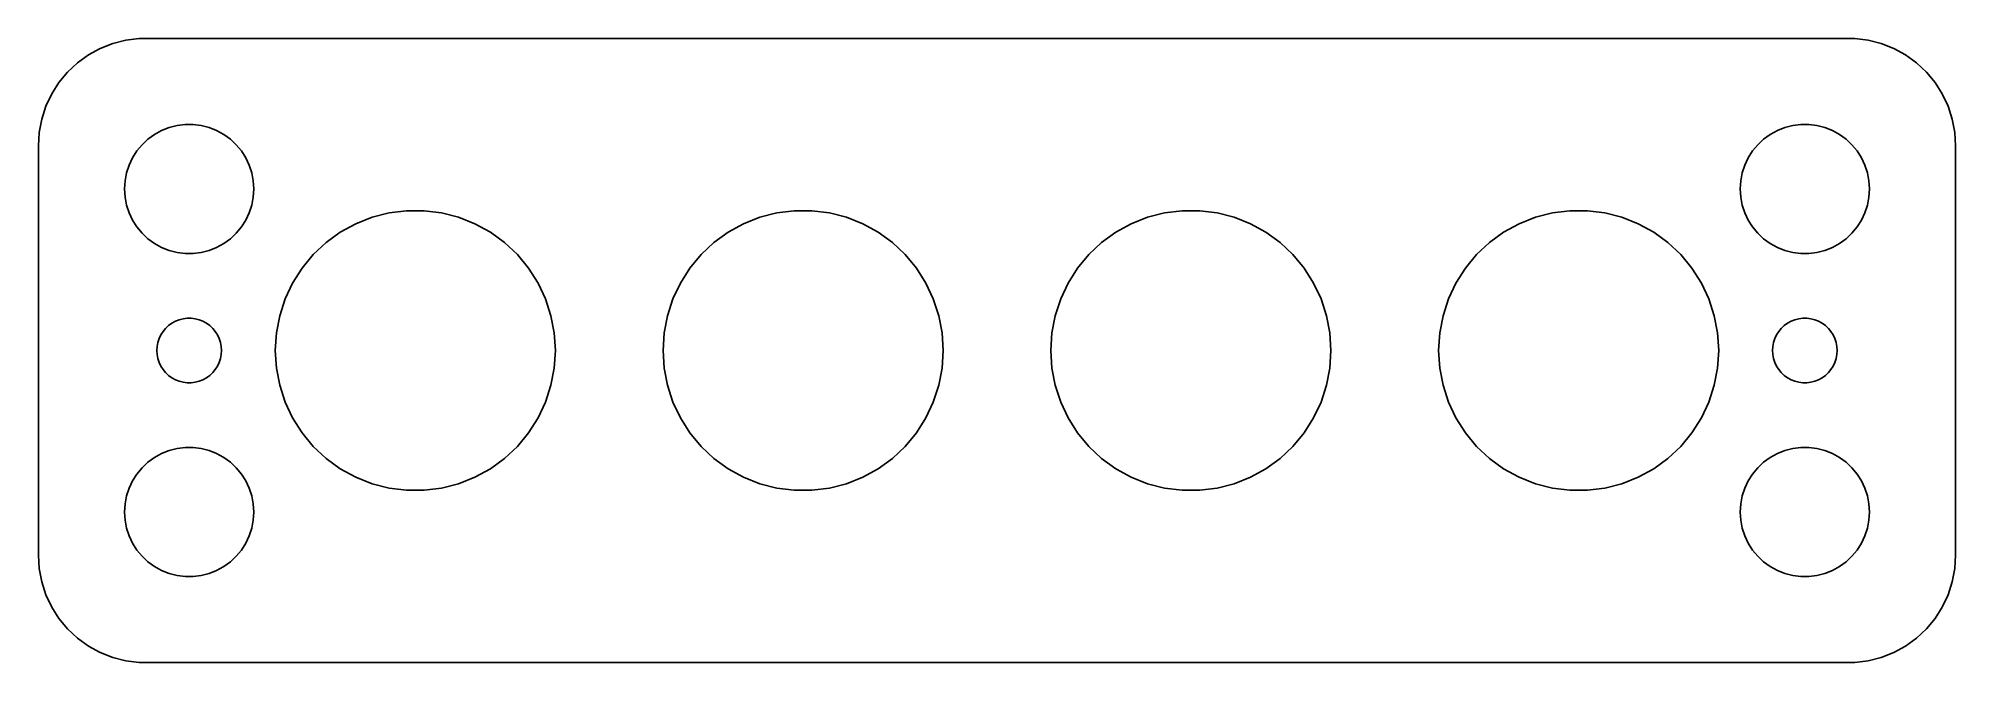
# Model space of a CAD drawing. Header units: metres. Extents: x -44.5 to 44.5, y 24.5 to 53.5.
import ezdxf

# ---------------------------------------------------------------- set-up
doc = ezdxf.new("R2010")
doc.units = ezdxf.units.M

msp = doc.modelspace()

# ---------------------------------------------------------------- linework, layer by layer
for p, q in [((-40.4369, 53.4114), (-41.0451, 53.2553)), ((-39.8139, 53.4901), (-40.4369, 53.4114)), ((39.8139, 53.4901), (-39.8139, 53.4901)), ((40.4369, 53.4114), (39.8139, 53.4901)), ((41.0451, 53.2553), (40.4369, 53.4114)), ((-42.1791, 52.7216), (-42.6871, 52.3526)), ((-41.6289, 53.0241), (-42.1791, 52.7216)), ((-41.0451, 53.2553), (-41.6289, 53.0241)), ((41.6289, 53.0241), (41.0451, 53.2553)), ((42.1791, 52.7216), (41.6289, 53.0241)), ((42.6871, 52.3526), (42.1791, 52.7216)), ((-43.1448, 51.9227), (-43.5451, 51.4389)), ((-42.6871, 52.3526), (-43.1448, 51.9227)), ((43.1448, 51.9227), (42.6871, 52.3526)), ((43.5451, 51.4389), (43.1448, 51.9227)), ((-43.8815, 50.9088), (-44.1489, 50.3406)), ((-43.5451, 51.4389), (-43.8815, 50.9088)), ((43.8815, 50.9088), (43.5451, 51.4389)), ((44.1489, 50.3406), (43.8815, 50.9088)), ((-44.1489, 50.3406), (-44.3429, 49.7434)), ((44.3429, 49.7434), (44.1489, 50.3406)), ((-44.4606, 49.1267), (-44.5, 48.5)), ((-44.3429, 49.7434), (-44.4606, 49.1267)), ((-39.4123, 48.8115), (-39.1075, 49.033)), ((-39.1075, 49.033), (-38.7773, 49.2145)), ((-38.7773, 49.2145), (-38.427, 49.3532)), ((-38.427, 49.3532), (-38.0621, 49.4469)), ((-38.0621, 49.4469), (-37.6884, 49.4941)), ((-37.6884, 49.4941), (-37.3116, 49.4941)), ((-37.3116, 49.4941), (-36.9379, 49.4469)), ((-36.9379, 49.4469), (-36.5729, 49.3532)), ((-36.5729, 49.3532), (-36.2227, 49.2145)), ((-36.2227, 49.2145), (-35.8925, 49.033)), ((-35.8925, 49.033), (-35.5877, 48.8115)), ((35.5877, 48.8115), (35.8925, 49.033)), ((35.8925, 49.033), (36.2227, 49.2145)), ((36.2227, 49.2145), (36.5729, 49.3532)), ((36.5729, 49.3532), (36.9379, 49.4469)), ((36.9379, 49.4469), (37.3116, 49.4941)), ((37.3116, 49.4941), (37.6884, 49.4941)), ((37.6884, 49.4941), (38.0621, 49.4469)), ((38.0621, 49.4469), (38.427, 49.3532)), ((38.427, 49.3532), (38.7773, 49.2145)), ((38.7773, 49.2145), (39.1075, 49.033)), ((39.1075, 49.033), (39.4123, 48.8115)), ((44.4606, 49.1267), (44.3429, 49.7434)), ((44.5, 48.5), (44.4606, 49.1267)), ((-44.5, 48.5), (-44.5, 29.5)), ((-40.1289, 47.9453), (-39.927, 48.2634)), ((-39.927, 48.2634), (-39.6869, 48.5536)), ((-39.6869, 48.5536), (-39.4123, 48.8115)), ((-35.5877, 48.8115), (-35.3131, 48.5536)), ((-35.3131, 48.5536), (-35.0729, 48.2634)), ((-35.0729, 48.2634), (-34.8711, 47.9453)), ((34.8711, 47.9453), (35.0729, 48.2634)), ((35.0729, 48.2634), (35.3131, 48.5536)), ((35.3131, 48.5536), (35.5877, 48.8115)), ((39.4123, 48.8115), (39.6869, 48.5536)), ((39.6869, 48.5536), (39.927, 48.2634)), ((39.927, 48.2634), (40.1289, 47.9453)), ((44.5, 29.5), (44.5, 48.5)), ((-40.4763, 46.876), (-40.4057, 47.2461)), ((-40.4057, 47.2461), (-40.2893, 47.6044)), ((-40.2893, 47.6044), (-40.1289, 47.9453)), ((-34.8711, 47.9453), (-34.7107, 47.6044)), ((-34.7107, 47.6044), (-34.5942, 47.2461)), ((-34.5942, 47.2461), (-34.5237, 46.876)), ((34.5237, 46.876), (34.5942, 47.2461)), ((34.5942, 47.2461), (34.7107, 47.6044)), ((34.7107, 47.6044), (34.8711, 47.9453)), ((40.1289, 47.9453), (40.2893, 47.6044)), ((40.2893, 47.6044), (40.4057, 47.2461)), ((40.4057, 47.2461), (40.4763, 46.876)), ((-40.5, 46.5), (-40.4763, 46.876)), ((-40.4763, 46.124), (-40.5, 46.5)), ((-34.5237, 46.876), (-34.5, 46.5)), ((-34.5, 46.5), (-34.5237, 46.124)), ((34.5, 46.5), (34.5237, 46.876)), ((34.5237, 46.124), (34.5, 46.5)), ((40.4763, 46.876), (40.5, 46.5)), ((40.5, 46.5), (40.4763, 46.124)), ((-40.4057, 45.7539), (-40.4763, 46.124)), ((-40.2893, 45.3956), (-40.4057, 45.7539)), ((-40.1289, 45.0547), (-40.2893, 45.3956)), ((-34.7107, 45.3956), (-34.8711, 45.0547)), ((-34.5942, 45.7539), (-34.7107, 45.3956)), ((-34.5237, 46.124), (-34.5942, 45.7539)), ((-28.218, 45.3849), (-27.4081, 45.4872)), ((-27.4081, 45.4872), (-26.5919, 45.4872)), ((-26.5919, 45.4872), (-25.782, 45.3849)), ((-10.218, 45.3849), (-9.40813, 45.4872)), ((-9.40813, 45.4872), (-8.59186, 45.4872)), ((-8.59186, 45.4872), (-7.78201, 45.3849)), ((7.78201, 45.3849), (8.59186, 45.4872)), ((8.59186, 45.4872), (9.40813, 45.4872)), ((9.40813, 45.4872), (10.218, 45.3849)), ((25.782, 45.3849), (26.5919, 45.4872)), ((26.5919, 45.4872), (27.4081, 45.4872)), ((27.4081, 45.4872), (28.218, 45.3849)), ((34.5942, 45.7539), (34.5237, 46.124)), ((34.7107, 45.3956), (34.5942, 45.7539)), ((34.8711, 45.0547), (34.7107, 45.3956)), ((40.2893, 45.3956), (40.1289, 45.0547)), ((40.4057, 45.7539), (40.2893, 45.3956)), ((40.4763, 46.124), (40.4057, 45.7539)), ((-39.927, 44.7366), (-40.1289, 45.0547)), ((-39.6869, 44.4464), (-39.927, 44.7366)), ((-35.0729, 44.7366), (-35.3131, 44.4464)), ((-34.8711, 45.0547), (-35.0729, 44.7366)), ((-30.4829, 44.4881), (-29.7676, 44.8814)), ((-29.7676, 44.8814), (-29.0086, 45.1819)), ((-29.0086, 45.1819), (-28.218, 45.3849)), ((-25.782, 45.3849), (-24.9914, 45.1819)), ((-24.9914, 45.1819), (-24.2324, 44.8814)), ((-24.2324, 44.8814), (-23.5171, 44.4881)), ((-12.4829, 44.4881), (-11.7676, 44.8814)), ((-11.7676, 44.8814), (-11.0086, 45.1819)), ((-11.0086, 45.1819), (-10.218, 45.3849)), ((-7.78201, 45.3849), (-6.99138, 45.1819)), ((-6.99138, 45.1819), (-6.23242, 44.8814)), ((-6.23242, 44.8814), (-5.51712, 44.4881)), ((5.51712, 44.4881), (6.23242, 44.8814)), ((6.23242, 44.8814), (6.99138, 45.1819)), ((6.99138, 45.1819), (7.78201, 45.3849)), ((10.218, 45.3849), (11.0086, 45.1819)), ((11.0086, 45.1819), (11.7676, 44.8814)), ((11.7676, 44.8814), (12.4829, 44.4881)), ((23.5171, 44.4881), (24.2324, 44.8814)), ((24.2324, 44.8814), (24.9914, 45.1819)), ((24.9914, 45.1819), (25.782, 45.3849)), ((28.218, 45.3849), (29.0086, 45.1819)), ((29.0086, 45.1819), (29.7676, 44.8814)), ((29.7676, 44.8814), (30.4829, 44.4881)), ((35.0729, 44.7366), (34.8711, 45.0547)), ((35.3131, 44.4464), (35.0729, 44.7366)), ((39.927, 44.7366), (39.6869, 44.4464)), ((40.1289, 45.0547), (39.927, 44.7366)), ((-39.4123, 44.1884), (-39.6869, 44.4464)), ((-39.1075, 43.967), (-39.4123, 44.1884)), ((-38.7773, 43.7855), (-39.1075, 43.967)), ((-38.427, 43.6468), (-38.7773, 43.7855)), ((-38.0621, 43.5531), (-38.427, 43.6468)), ((-36.5729, 43.6468), (-36.9379, 43.5531)), ((-36.2227, 43.7855), (-36.5729, 43.6468)), ((-35.8925, 43.967), (-36.2227, 43.7855)), ((-35.5877, 44.1884), (-35.8925, 43.967)), ((-35.3131, 44.4464), (-35.5877, 44.1884)), ((-31.7383, 43.4496), (-31.1432, 44.0083)), ((-31.1432, 44.0083), (-30.4829, 44.4881)), ((-23.5171, 44.4881), (-22.8567, 44.0083)), ((-22.8567, 44.0083), (-22.2617, 43.4496)), ((-13.7383, 43.4496), (-13.1432, 44.0083)), ((-13.1432, 44.0083), (-12.4829, 44.4881)), ((-5.51712, 44.4881), (-4.85674, 44.0083)), ((-4.85674, 44.0083), (-4.2617, 43.4496)), ((4.2617, 43.4496), (4.85674, 44.0083)), ((4.85674, 44.0083), (5.51712, 44.4881)), ((12.4829, 44.4881), (13.1432, 44.0083)), ((13.1432, 44.0083), (13.7383, 43.4496)), ((22.2617, 43.4496), (22.8567, 44.0083)), ((22.8567, 44.0083), (23.5171, 44.4881)), ((30.4829, 44.4881), (31.1432, 44.0083)), ((31.1432, 44.0083), (31.7383, 43.4496)), ((35.5877, 44.1884), (35.3131, 44.4464)), ((35.8925, 43.967), (35.5877, 44.1884)), ((36.2227, 43.7855), (35.8925, 43.967)), ((36.5729, 43.6468), (36.2227, 43.7855)), ((36.9379, 43.5531), (36.5729, 43.6468)), ((38.427, 43.6468), (38.0621, 43.5531)), ((38.7773, 43.7855), (38.427, 43.6468)), ((39.1075, 43.967), (38.7773, 43.7855)), ((39.4123, 44.1884), (39.1075, 43.967)), ((39.6869, 44.4464), (39.4123, 44.1884)), ((-37.6884, 43.5059), (-38.0621, 43.5531)), ((-37.3116, 43.5059), (-37.6884, 43.5059)), ((-36.9379, 43.5531), (-37.3116, 43.5059)), ((-32.696, 42.1314), (-32.2586, 42.8206)), ((-32.2586, 42.8206), (-31.7383, 43.4496)), ((-22.2617, 43.4496), (-21.7414, 42.8206)), ((-21.7414, 42.8206), (-21.304, 42.1314)), ((-14.696, 42.1314), (-14.2586, 42.8206)), ((-14.2586, 42.8206), (-13.7383, 43.4496)), ((-4.2617, 43.4496), (-3.74138, 42.8206)), ((-3.74138, 42.8206), (-3.304, 42.1314)), ((3.304, 42.1314), (3.74138, 42.8206)), ((3.74138, 42.8206), (4.2617, 43.4496)), ((13.7383, 43.4496), (14.2586, 42.8206)), ((14.2586, 42.8206), (14.696, 42.1314)), ((21.304, 42.1314), (21.7414, 42.8206)), ((21.7414, 42.8206), (22.2617, 43.4496)), ((31.7383, 43.4496), (32.2586, 42.8206)), ((32.2586, 42.8206), (32.696, 42.1314)), ((37.3116, 43.5059), (36.9379, 43.5531)), ((37.6884, 43.5059), (37.3116, 43.5059)), ((38.0621, 43.5531), (37.6884, 43.5059)), ((-33.0435, 41.3928), (-32.696, 42.1314)), ((-21.304, 42.1314), (-20.9565, 41.3928)), ((-15.0435, 41.3928), (-14.696, 42.1314)), ((-3.304, 42.1314), (-2.95645, 41.3928)), ((2.95645, 41.3928), (3.304, 42.1314)), ((14.696, 42.1314), (15.0435, 41.3928)), ((20.9565, 41.3928), (21.304, 42.1314)), ((32.696, 42.1314), (33.0435, 41.3928)), ((-33.2958, 40.6165), (-33.0435, 41.3928)), ((-20.9565, 41.3928), (-20.7042, 40.6165)), ((-15.2958, 40.6165), (-15.0435, 41.3928)), ((-2.95645, 41.3928), (-2.70421, 40.6165)), ((2.70421, 40.6165), (2.95645, 41.3928)), ((15.0435, 41.3928), (15.2958, 40.6165)), ((20.7042, 40.6165), (20.9565, 41.3928)), ((33.0435, 41.3928), (33.2958, 40.6165)), ((-38.5934, 40.0268), (-38.4561, 40.1558)), ((-38.4561, 40.1558), (-38.3037, 40.2665)), ((-38.3037, 40.2665), (-38.1387, 40.3572)), ((-38.1387, 40.3572), (-37.9635, 40.4266)), ((-37.9635, 40.4266), (-37.7811, 40.4734)), ((-37.7811, 40.4734), (-37.5942, 40.497)), ((-37.5942, 40.497), (-37.4058, 40.497)), ((-37.4058, 40.497), (-37.2189, 40.4734)), ((-37.2189, 40.4734), (-37.0365, 40.4266)), ((-37.0365, 40.4266), (-36.8613, 40.3572)), ((-36.8613, 40.3572), (-36.6963, 40.2665)), ((-36.6963, 40.2665), (-36.5439, 40.1558)), ((-36.5439, 40.1558), (-36.4065, 40.0268)), ((-33.4487, 39.8147), (-33.2958, 40.6165)), ((-20.7042, 40.6165), (-20.5513, 39.8147)), ((-15.4487, 39.8147), (-15.2958, 40.6165)), ((-2.70421, 40.6165), (-2.55125, 39.8147)), ((2.55125, 39.8147), (2.70421, 40.6165)), ((15.2958, 40.6165), (15.4487, 39.8147)), ((20.5513, 39.8147), (20.7042, 40.6165)), ((33.2958, 40.6165), (33.4487, 39.8147)), ((36.4065, 40.0268), (36.5439, 40.1558)), ((36.5439, 40.1558), (36.6963, 40.2665)), ((36.6963, 40.2665), (36.8613, 40.3572)), ((36.8613, 40.3572), (37.0365, 40.4266)), ((37.0365, 40.4266), (37.2189, 40.4734)), ((37.2189, 40.4734), (37.4058, 40.497)), ((37.4058, 40.497), (37.5942, 40.497)), ((37.5942, 40.497), (37.7811, 40.4734)), ((37.7811, 40.4734), (37.9635, 40.4266)), ((37.9635, 40.4266), (38.1387, 40.3572)), ((38.1387, 40.3572), (38.3037, 40.2665)), ((38.3037, 40.2665), (38.4561, 40.1558)), ((38.4561, 40.1558), (38.5934, 40.0268)), ((-39, 39), (-38.9882, 39.188)), ((-38.9882, 39.188), (-38.9529, 39.373)), ((-38.9529, 39.373), (-38.8947, 39.5522)), ((-38.8947, 39.5522), (-38.8145, 39.7226)), ((-38.8145, 39.7226), (-38.7135, 39.8817)), ((-38.7135, 39.8817), (-38.5934, 40.0268)), ((-36.4065, 40.0268), (-36.2865, 39.8817)), ((-36.2865, 39.8817), (-36.1855, 39.7226)), ((-36.1855, 39.7226), (-36.1053, 39.5522)), ((-36.1053, 39.5522), (-36.0471, 39.373)), ((-36.0471, 39.373), (-36.0118, 39.188)), ((-36.0118, 39.188), (-36, 39)), ((-33.5, 39), (-33.4487, 39.8147)), ((-20.5513, 39.8147), (-20.5, 39)), ((-15.5, 39), (-15.4487, 39.8147)), ((-2.55125, 39.8147), (-2.5, 39)), ((2.5, 39), (2.55125, 39.8147)), ((15.4487, 39.8147), (15.5, 39)), ((20.5, 39), (20.5513, 39.8147)), ((33.4487, 39.8147), (33.5, 39)), ((36, 39), (36.0118, 39.188)), ((36.0118, 39.188), (36.0471, 39.373)), ((36.0471, 39.373), (36.1053, 39.5522)), ((36.1053, 39.5522), (36.1855, 39.7226)), ((36.1855, 39.7226), (36.2865, 39.8817)), ((36.2865, 39.8817), (36.4065, 40.0268)), ((38.5934, 40.0268), (38.7135, 39.8817)), ((38.7135, 39.8817), (38.8145, 39.7226)), ((38.8145, 39.7226), (38.8947, 39.5522)), ((38.8947, 39.5522), (38.9529, 39.373)), ((38.9529, 39.373), (38.9882, 39.188)), ((38.9882, 39.188), (39, 39)), ((-38.9882, 38.812), (-39, 39)), ((-38.9529, 38.627), (-38.9882, 38.812)), ((-38.8947, 38.4478), (-38.9529, 38.627)), ((-38.8145, 38.2774), (-38.8947, 38.4478)), ((-38.7135, 38.1183), (-38.8145, 38.2774)), ((-36.1855, 38.2774), (-36.2865, 38.1183)), ((-36.1053, 38.4478), (-36.1855, 38.2774)), ((-36.0471, 38.627), (-36.1053, 38.4478)), ((-36.0118, 38.812), (-36.0471, 38.627)), ((-36, 39), (-36.0118, 38.812)), ((-33.4487, 38.1853), (-33.5, 39)), ((-20.5, 39), (-20.5513, 38.1853)), ((-15.4487, 38.1853), (-15.5, 39)), ((-2.5, 39), (-2.55125, 38.1853)), ((2.55125, 38.1853), (2.5, 39)), ((15.5, 39), (15.4487, 38.1853)), ((20.5513, 38.1853), (20.5, 39)), ((33.5, 39), (33.4487, 38.1853)), ((36.0118, 38.812), (36, 39)), ((36.0471, 38.627), (36.0118, 38.812)), ((36.1053, 38.4478), (36.0471, 38.627)), ((36.1855, 38.2774), (36.1053, 38.4478)), ((36.2865, 38.1183), (36.1855, 38.2774)), ((38.8145, 38.2774), (38.7135, 38.1183)), ((38.8947, 38.4478), (38.8145, 38.2774)), ((38.9529, 38.627), (38.8947, 38.4478)), ((38.9882, 38.812), (38.9529, 38.627)), ((39, 39), (38.9882, 38.812)), ((-38.5934, 37.9732), (-38.7135, 38.1183)), ((-38.4561, 37.8442), (-38.5934, 37.9732)), ((-38.3037, 37.7335), (-38.4561, 37.8442)), ((-38.1387, 37.6428), (-38.3037, 37.7335)), ((-37.9635, 37.5734), (-38.1387, 37.6428)), ((-37.7811, 37.5266), (-37.9635, 37.5734)), ((-37.5942, 37.503), (-37.7811, 37.5266)), ((-37.4058, 37.503), (-37.5942, 37.503)), ((-37.2189, 37.5266), (-37.4058, 37.503)), ((-37.0365, 37.5734), (-37.2189, 37.5266)), ((-36.8613, 37.6428), (-37.0365, 37.5734)), ((-36.6963, 37.7335), (-36.8613, 37.6428)), ((-36.5439, 37.8442), (-36.6963, 37.7335)), ((-36.4065, 37.9732), (-36.5439, 37.8442)), ((-36.2865, 38.1183), (-36.4065, 37.9732)), ((-33.2958, 37.3835), (-33.4487, 38.1853)), ((-33.0435, 36.6072), (-33.2958, 37.3835)), ((-20.7042, 37.3835), (-20.9565, 36.6072)), ((-20.5513, 38.1853), (-20.7042, 37.3835)), ((-15.2958, 37.3835), (-15.4487, 38.1853)), ((-15.0435, 36.6072), (-15.2958, 37.3835)), ((-2.70421, 37.3835), (-2.95645, 36.6072)), ((-2.55125, 38.1853), (-2.70421, 37.3835)), ((2.70421, 37.3835), (2.55125, 38.1853)), ((2.95645, 36.6072), (2.70421, 37.3835)), ((15.2958, 37.3835), (15.0435, 36.6072)), ((15.4487, 38.1853), (15.2958, 37.3835)), ((20.7042, 37.3835), (20.5513, 38.1853)), ((20.9565, 36.6072), (20.7042, 37.3835)), ((33.2958, 37.3835), (33.0435, 36.6072)), ((33.4487, 38.1853), (33.2958, 37.3835)), ((36.4065, 37.9732), (36.2865, 38.1183)), ((36.5439, 37.8442), (36.4065, 37.9732)), ((36.6963, 37.7335), (36.5439, 37.8442)), ((36.8613, 37.6428), (36.6963, 37.7335)), ((37.0365, 37.5734), (36.8613, 37.6428)), ((37.2189, 37.5266), (37.0365, 37.5734)), ((37.4058, 37.503), (37.2189, 37.5266)), ((37.5942, 37.503), (37.4058, 37.503)), ((37.7811, 37.5266), (37.5942, 37.503)), ((37.9635, 37.5734), (37.7811, 37.5266)), ((38.1387, 37.6428), (37.9635, 37.5734)), ((38.3037, 37.7335), (38.1387, 37.6428)), ((38.4561, 37.8442), (38.3037, 37.7335)), ((38.5934, 37.9732), (38.4561, 37.8442)), ((38.7135, 38.1183), (38.5934, 37.9732)), ((-32.696, 35.8686), (-33.0435, 36.6072)), ((-20.9565, 36.6072), (-21.304, 35.8686)), ((-14.696, 35.8686), (-15.0435, 36.6072)), ((-2.95645, 36.6072), (-3.304, 35.8686)), ((3.304, 35.8686), (2.95645, 36.6072)), ((15.0435, 36.6072), (14.696, 35.8686)), ((21.304, 35.8686), (20.9565, 36.6072)), ((33.0435, 36.6072), (32.696, 35.8686)), ((-32.2586, 35.1794), (-32.696, 35.8686)), ((-21.304, 35.8686), (-21.7414, 35.1794)), ((-14.2586, 35.1794), (-14.696, 35.8686)), ((-3.304, 35.8686), (-3.74138, 35.1794)), ((3.74138, 35.1794), (3.304, 35.8686)), ((14.696, 35.8686), (14.2586, 35.1794)), ((21.7414, 35.1794), (21.304, 35.8686)), ((32.696, 35.8686), (32.2586, 35.1794)), ((-31.7383, 34.5504), (-32.2586, 35.1794)), ((-21.7414, 35.1794), (-22.2617, 34.5504)), ((-13.7383, 34.5504), (-14.2586, 35.1794)), ((-3.74138, 35.1794), (-4.2617, 34.5504)), ((4.2617, 34.5504), (3.74138, 35.1794)), ((14.2586, 35.1794), (13.7383, 34.5504)), ((22.2617, 34.5504), (21.7414, 35.1794)), ((32.2586, 35.1794), (31.7383, 34.5504)), ((-39.4123, 33.8116), (-39.1075, 34.033)), ((-39.1075, 34.033), (-38.7773, 34.2145)), ((-38.7773, 34.2145), (-38.427, 34.3532)), ((-38.427, 34.3532), (-38.0621, 34.4469)), ((-38.0621, 34.4469), (-37.6884, 34.4941)), ((-37.6884, 34.4941), (-37.3116, 34.4941)), ((-37.3116, 34.4941), (-36.9379, 34.4469)), ((-36.9379, 34.4469), (-36.5729, 34.3532)), ((-36.5729, 34.3532), (-36.2227, 34.2145)), ((-36.2227, 34.2145), (-35.8925, 34.033)), ((-35.8925, 34.033), (-35.5877, 33.8116)), ((-31.1432, 33.9917), (-31.7383, 34.5504)), ((-30.4829, 33.5119), (-31.1432, 33.9917)), ((-22.8567, 33.9917), (-23.5171, 33.5119)), ((-22.2617, 34.5504), (-22.8567, 33.9917)), ((-13.1432, 33.9917), (-13.7383, 34.5504)), ((-12.4829, 33.5119), (-13.1432, 33.9917)), ((-4.85674, 33.9917), (-5.51712, 33.5119)), ((-4.2617, 34.5504), (-4.85674, 33.9917)), ((4.85674, 33.9917), (4.2617, 34.5504)), ((5.51712, 33.5119), (4.85674, 33.9917)), ((13.1432, 33.9917), (12.4829, 33.5119)), ((13.7383, 34.5504), (13.1432, 33.9917)), ((22.8567, 33.9917), (22.2617, 34.5504)), ((23.5171, 33.5119), (22.8567, 33.9917)), ((31.1432, 33.9917), (30.4829, 33.5119)), ((31.7383, 34.5504), (31.1432, 33.9917)), ((35.5877, 33.8116), (35.8925, 34.033)), ((35.8925, 34.033), (36.2227, 34.2145)), ((36.2227, 34.2145), (36.5729, 34.3532)), ((36.5729, 34.3532), (36.9379, 34.4469)), ((36.9379, 34.4469), (37.3116, 34.4941)), ((37.3116, 34.4941), (37.6884, 34.4941)), ((37.6884, 34.4941), (38.0621, 34.4469)), ((38.0621, 34.4469), (38.427, 34.3532)), ((38.427, 34.3532), (38.7773, 34.2145)), ((38.7773, 34.2145), (39.1075, 34.033)), ((39.1075, 34.033), (39.4123, 33.8116)), ((-40.2893, 32.6044), (-40.1289, 32.9453)), ((-40.1289, 32.9453), (-39.927, 33.2634)), ((-39.927, 33.2634), (-39.6869, 33.5536)), ((-39.6869, 33.5536), (-39.4123, 33.8116)), ((-35.5877, 33.8116), (-35.3131, 33.5536)), ((-35.3131, 33.5536), (-35.0729, 33.2634)), ((-35.0729, 33.2634), (-34.8711, 32.9453)), ((-34.8711, 32.9453), (-34.7107, 32.6044)), ((-29.7676, 33.1186), (-30.4829, 33.5119)), ((-29.0086, 32.8181), (-29.7676, 33.1186)), ((-24.2324, 33.1186), (-24.9914, 32.8181)), ((-23.5171, 33.5119), (-24.2324, 33.1186)), ((-11.7676, 33.1186), (-12.4829, 33.5119)), ((-11.0086, 32.8181), (-11.7676, 33.1186)), ((-6.23242, 33.1186), (-6.99138, 32.8181)), ((-5.51712, 33.5119), (-6.23242, 33.1186)), ((6.23242, 33.1186), (5.51712, 33.5119)), ((6.99138, 32.8181), (6.23242, 33.1186)), ((11.7676, 33.1186), (11.0086, 32.8181)), ((12.4829, 33.5119), (11.7676, 33.1186)), ((24.2324, 33.1186), (23.5171, 33.5119)), ((24.9914, 32.8181), (24.2324, 33.1186)), ((29.7676, 33.1186), (29.0086, 32.8181)), ((30.4829, 33.5119), (29.7676, 33.1186)), ((34.7107, 32.6044), (34.8711, 32.9453)), ((34.8711, 32.9453), (35.0729, 33.2634)), ((35.0729, 33.2634), (35.3131, 33.5536)), ((35.3131, 33.5536), (35.5877, 33.8116)), ((39.4123, 33.8116), (39.6869, 33.5536)), ((39.6869, 33.5536), (39.927, 33.2634)), ((39.927, 33.2634), (40.1289, 32.9453)), ((40.1289, 32.9453), (40.2893, 32.6044)), ((-40.4763, 31.876), (-40.4057, 32.2461)), ((-40.4057, 32.2461), (-40.2893, 32.6044)), ((-34.7107, 32.6044), (-34.5942, 32.2461)), ((-34.5942, 32.2461), (-34.5237, 31.876)), ((-28.218, 32.6151), (-29.0086, 32.8181)), ((-27.4081, 32.5128), (-28.218, 32.6151)), ((-26.5919, 32.5128), (-27.4081, 32.5128)), ((-25.782, 32.6151), (-26.5919, 32.5128)), ((-24.9914, 32.8181), (-25.782, 32.6151)), ((-10.218, 32.6151), (-11.0086, 32.8181)), ((-9.40813, 32.5128), (-10.218, 32.6151)), ((-8.59186, 32.5128), (-9.40813, 32.5128)), ((-7.78201, 32.6151), (-8.59186, 32.5128)), ((-6.99138, 32.8181), (-7.78201, 32.6151)), ((7.78201, 32.6151), (6.99138, 32.8181)), ((8.59186, 32.5128), (7.78201, 32.6151)), ((9.40813, 32.5128), (8.59186, 32.5128)), ((10.218, 32.6151), (9.40813, 32.5128)), ((11.0086, 32.8181), (10.218, 32.6151)), ((25.782, 32.6151), (24.9914, 32.8181)), ((26.5919, 32.5128), (25.782, 32.6151)), ((27.4081, 32.5128), (26.5919, 32.5128)), ((28.218, 32.6151), (27.4081, 32.5128)), ((29.0086, 32.8181), (28.218, 32.6151)), ((34.5237, 31.876), (34.5942, 32.2461)), ((34.5942, 32.2461), (34.7107, 32.6044)), ((40.2893, 32.6044), (40.4057, 32.2461)), ((40.4057, 32.2461), (40.4763, 31.876)), ((-40.5, 31.5), (-40.4763, 31.876)), ((-40.4763, 31.124), (-40.5, 31.5)), ((-34.5237, 31.876), (-34.5, 31.5)), ((-34.5, 31.5), (-34.5237, 31.124)), ((34.5, 31.5), (34.5237, 31.876)), ((34.5237, 31.124), (34.5, 31.5)), ((40.4763, 31.876), (40.5, 31.5)), ((40.5, 31.5), (40.4763, 31.124)), ((-40.4057, 30.7539), (-40.4763, 31.124)), ((-40.2893, 30.3956), (-40.4057, 30.7539)), ((-40.1289, 30.0547), (-40.2893, 30.3956)), ((-34.7107, 30.3956), (-34.8711, 30.0547)), ((-34.5942, 30.7539), (-34.7107, 30.3956)), ((-34.5237, 31.124), (-34.5942, 30.7539)), ((34.5942, 30.7539), (34.5237, 31.124)), ((34.7107, 30.3956), (34.5942, 30.7539)), ((34.8711, 30.0547), (34.7107, 30.3956)), ((40.2893, 30.3956), (40.1289, 30.0547)), ((40.4057, 30.7539), (40.2893, 30.3956)), ((40.4763, 31.124), (40.4057, 30.7539)), ((-44.5, 29.5), (-44.4606, 28.8733)), ((-39.927, 29.7366), (-40.1289, 30.0547)), ((-39.6869, 29.4464), (-39.927, 29.7366)), ((-39.4123, 29.1885), (-39.6869, 29.4464)), ((-35.3131, 29.4464), (-35.5877, 29.1885)), ((-35.0729, 29.7366), (-35.3131, 29.4464)), ((-34.8711, 30.0547), (-35.0729, 29.7366)), ((35.0729, 29.7366), (34.8711, 30.0547)), ((35.3131, 29.4464), (35.0729, 29.7366)), ((35.5877, 29.1885), (35.3131, 29.4464)), ((39.6869, 29.4464), (39.4123, 29.1885)), ((39.927, 29.7366), (39.6869, 29.4464)), ((40.1289, 30.0547), (39.927, 29.7366)), ((44.4606, 28.8733), (44.5, 29.5)), ((-44.4606, 28.8733), (-44.3429, 28.2566)), ((-39.1075, 28.967), (-39.4123, 29.1885)), ((-38.7773, 28.7855), (-39.1075, 28.967)), ((-38.427, 28.6468), (-38.7773, 28.7855)), ((-38.0621, 28.5531), (-38.427, 28.6468)), ((-37.6884, 28.5059), (-38.0621, 28.5531)), ((-37.3116, 28.5059), (-37.6884, 28.5059)), ((-36.9379, 28.5531), (-37.3116, 28.5059)), ((-36.5729, 28.6468), (-36.9379, 28.5531)), ((-36.2227, 28.7855), (-36.5729, 28.6468)), ((-35.8925, 28.967), (-36.2227, 28.7855)), ((-35.5877, 29.1885), (-35.8925, 28.967)), ((35.8925, 28.967), (35.5877, 29.1885)), ((36.2227, 28.7855), (35.8925, 28.967)), ((36.5729, 28.6468), (36.2227, 28.7855)), ((36.9379, 28.5531), (36.5729, 28.6468)), ((37.3116, 28.5059), (36.9379, 28.5531)), ((37.6884, 28.5059), (37.3116, 28.5059)), ((38.0621, 28.5531), (37.6884, 28.5059)), ((38.427, 28.6468), (38.0621, 28.5531)), ((38.7773, 28.7855), (38.427, 28.6468)), ((39.1075, 28.967), (38.7773, 28.7855)), ((39.4123, 29.1885), (39.1075, 28.967)), ((44.3429, 28.2566), (44.4606, 28.8733)), ((-44.3429, 28.2566), (-44.1489, 27.6594)), ((-44.1489, 27.6594), (-43.8815, 27.0912)), ((43.8815, 27.0912), (44.1489, 27.6594)), ((44.1489, 27.6594), (44.3429, 28.2566)), ((-43.8815, 27.0912), (-43.5451, 26.5611)), ((43.5451, 26.5611), (43.8815, 27.0912)), ((-43.5451, 26.5611), (-43.1448, 26.0773)), ((-43.1448, 26.0773), (-42.6871, 25.6474)), ((42.6871, 25.6474), (43.1448, 26.0773)), ((43.1448, 26.0773), (43.5451, 26.5611)), ((-42.6871, 25.6474), (-42.1791, 25.2784)), ((-42.1791, 25.2784), (-41.6289, 24.9759)), ((-41.6289, 24.9759), (-41.0451, 24.7447)), ((41.0451, 24.7447), (41.6289, 24.9759)), ((41.6289, 24.9759), (42.1791, 25.2784)), ((42.1791, 25.2784), (42.6871, 25.6474)), ((-41.0451, 24.7447), (-40.4369, 24.5886)), ((-40.4369, 24.5886), (-39.8139, 24.5099)), ((-39.8139, 24.5099), (39.8139, 24.5099)), ((39.8139, 24.5099), (40.4369, 24.5886)), ((40.4369, 24.5886), (41.0451, 24.7447))]:
    msp.add_line(p, q)

doc.saveas('drawing.dxf')
